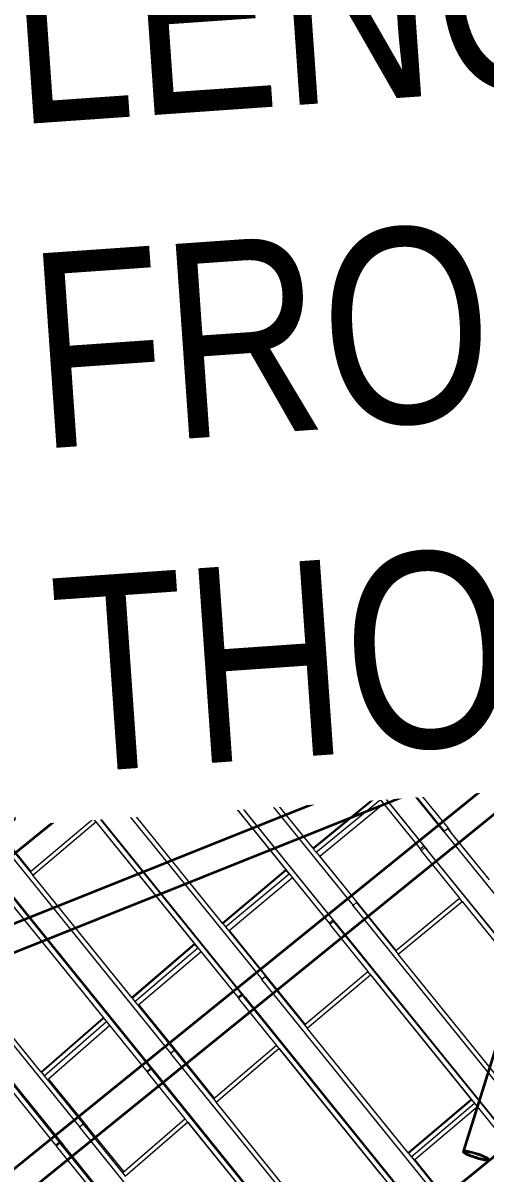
# Model space of a CAD drawing. Header units: millimetres. Extents: x 834681283 to 835686922, y 817551134 to 819407044.
# Drawn here: x 835560390 to 835565128, y 818168017 to 818179809 of the extents above; entities that cross this region are included whole.
import ezdxf

# ---------------------------------------------------------------- set-up
doc = ezdxf.new("R2010")
doc.units = ezdxf.units.MM
doc.header["$LTSCALE"] = 1200
doc.header["$MEASUREMENT"] = 0
for name, pattern in [('P01-MAGP-P-RF$0$P01_MS_01_N1-FloorPlan-PART2OFUPPERROOFSETTINGOUT$0$BH DASHED2', [3, 2, -1]), ('P01-MAGP-P-RF$0$P01_MS_01_N1-FloorPlan-PART2OFUPPERROOFSETTINGOUT$0$BH DASHED3', [2, 1, -1]), ('P01-MAGP-P-RF$0$PHANTOM', [2.5, 1.25, -0.25, 0.25, -0.25, 0.25, -0.25])]:
    doc.linetypes.add(name, pattern=pattern)
for name, color, linetype, lineweight in [('P01-MAAN-P-EVA$0$DW-TXT', 7, 'Continuous', 13), ('P01-MAGP-P-RF$0$MMH053__', 253, 'P01-MAGP-P-RF$0$PHANTOM', 40), ('P01-MAGP-P-RF$0$P01_MS_01_N1-FloorPlan-PART2OFUPPERROOFSETTINGOUT$0$S-BEAM', 253, 'Continuous', 35), ('P01-MAGP-P-RF$0$P01_MS_01_N1-FloorPlan-PART2OFUPPERROOFSETTINGOUT$0$S-BEAM-HIDN', 253, 'P01-MAGP-P-RF$0$P01_MS_01_N1-FloorPlan-PART2OFUPPERROOFSETTINGOUT$0$BH DASHED2', 18), ('P01-MAGP-P-RF$0$P01_MS_01_N1-FloorPlan-PART2OFUPPERROOFSETTINGOUT$0$S-COLS-HIDN', 253, 'P01-MAGP-P-RF$0$P01_MS_01_N1-FloorPlan-PART2OFUPPERROOFSETTINGOUT$0$BH DASHED3', 18), ('P01-MAGP-P-RF$0$ROOF MESH HALF TONE$0$A-GLAZ', 253, 'Continuous', 9), ('P01-MAGP-P-RF$0$ROOF MESH HALF TONE$0$A-MASS', 253, 'Continuous', 9)]:
    doc.layers.add(name, color=color, linetype=linetype, lineweight=lineweight)
doc.styles.add('P01-MAAN-P-EVA$0$ARIAL', font='arial.ttf', dxfattribs={"width": 0.8})

# ---------------------------------------------------------------- blocks, each defined once
blk = doc.blocks.new('P01-MAAN-P-EVA')
at = {"layer": 'P01-MAAN-P-EVA$0$DW-TXT', "insert": (835559946.3, 818184087.5), "char_height": 2000, "attachment_point": 1, "rotation": 3.99859, "style": 'P01-MAAN-P-EVA$0$ARIAL', "bg_fill": 3, "box_fill_scale": 1.25, "bg_fill_color": 256, "bg_fill_transparency": 0}
blk.add_mtext_dynamic_manual_height_columns('PROVIDED AGGREGATE LENGTH OF BUILDING FRONTAGES UPON THOROUGHFARES = 167.0m ', width=35991.508, gutter_width=10, heights=[0], dxfattribs=at)
blk = doc.blocks.new('P01-MAGP-P-RF$0$P01_MS_01_N1-FloorPlan-PART2OFUPPERROOFSETTINGOUT$0$Circular Hollow Sections - CHS273x16_PSB98-8467457-PART 2 OF  UPPER ROOF SETTING OUT')
at = {"layer": 'P01-MAGP-P-RF$0$P01_MS_01_N1-FloorPlan-PART2OFUPPERROOFSETTINGOUT$0$S-BEAM'}
for p, q in [((40863, 53856), (33786, 48900)), ((33942, 48676), (41020, 53632))]:
    blk.add_line(p, q, dxfattribs=at)
for centre, major_axis, start_param, end_param in [((40942, 53744), (-78, 112), 0, 3.141593), ((40942, 53744), (-78, 112), 3.141593, 6.283185), ((40942, 53744), (-73, 104), 0, 3.141593), ((40942, 53744), (-73, 104), 3.141593, 6.283185), ((33864, 48788), (-78, 112), 0, 3.141593)]:
    blk.add_ellipse(centre, major_axis=major_axis, ratio=0.087991, start_param=start_param, end_param=end_param, dxfattribs=at)
blk = doc.blocks.new('P01-MAGP-P-RF$0$ROOF MESH HALF TONE')
at = {"layer": 'P01-MAGP-P-RF$0$ROOF MESH HALF TONE$0$A-GLAZ', "lineweight": 5}
for p, q in [((36268, 65206), (34536, 67686)), ((34558, 67608), (36291, 65127)), ((36043, 65065), (34334, 67502)), ((35283, 64515), (33551, 66993)), ((34857, 65210), (33606, 67000)), ((33575, 66917), (35307, 64439)), ((35060, 64375), (33350, 66813)), ((34749, 66828), (35585, 65637)), ((31947, 66600), (32340, 66040)), ((34854, 65218), (34015, 66418)), ((34298, 63823), (32566, 66300)), ((33031, 65722), (32620, 66309)), ((32591, 66227), (34311, 63766)), ((33008, 65757), (33738, 66176)), ((32340, 66040), (32317, 66117)), ((32325, 66099), (32750, 65492)), ((32325, 66099), (32350, 66026)), ((32344, 66042), (32340, 66040)), ((32368, 66124), (34078, 63685)), ((33029, 65728), (33759, 66147)), ((33759, 66147), (34602, 64945)), ((32350, 66026), (32732, 65481)), ((36312, 65229), (35858, 65879)), ((33010, 65753), (33008, 65757)), ((33008, 65757), (33030, 65726)), ((33875, 64517), (33029, 65728)), ((33029, 65728), (33031, 65722)), ((33031, 65722), (33877, 64511)), ((31584, 65610), (33315, 63133)), ((31634, 65625), (32046, 65036)), ((35585, 65637), (34854, 65218)), ((34855, 65211), (35585, 65630)), ((34879, 65177), (35609, 65596)), ((35585, 65637), (35587, 65630)), ((35609, 65596), (35585, 65630)), ((35586, 65630), (35587, 65630)), ((36000, 65041), (35587, 65630)), ((35634, 65522), (35609, 65596)), ((33339, 63062), (31618, 65525)), ((32023, 65071), (32751, 65493)), ((32044, 65042), (32772, 65464)), ((32772, 65463), (32751, 65493)), ((32772, 65464), (33623, 64251)), ((35634, 65520), (34925, 65113)), ((36024, 64964), (35634, 65520)), ((31384, 65432), (33093, 62996)), ((34854, 65218), (34856, 65212)), ((36259, 65219), (36255, 65217)), ((37985, 62741), (36255, 65217)), ((36255, 65217), (36277, 65150)), ((36268, 65206), (36312, 65229)), ((36297, 65242), (36290, 65237)), ((36301, 65237), (36297, 65242)), ((36715, 64644), (36308, 65227)), ((36312, 65229), (36316, 65216)), ((34855, 65211), (34879, 65177)), ((35326, 64539), (34880, 65177)), ((36291, 65127), (36289, 65134)), ((36291, 65128), (38009, 62669)), ((32024, 65067), (32023, 65071)), ((32023, 65071), (32044, 65040)), ((32897, 63821), (32044, 65042)), ((32044, 65042), (32046, 65036)), ((32046, 65036), (32899, 63815)), ((36000, 65041), (36043, 65065)), ((36024, 64964), (36000, 65041)), ((36054, 65042), (36011, 65016)), ((36430, 64419), (36011, 65016)), ((36011, 65016), (36037, 64946)), ((36043, 65065), (36051, 65040)), ((37765, 62602), (36054, 65042)), ((30597, 64917), (32330, 62438)), ((34602, 64945), (33875, 64517)), ((33876, 64510), (34603, 64938)), ((33900, 64476), (34627, 64903)), ((34602, 64945), (34604, 64939)), ((34603, 64938), (34604, 64939)), ((34627, 64903), (34603, 64938)), ((35017, 64350), (34605, 64938)), ((34654, 64831), (34627, 64903)), ((36029, 64967), (36024, 64964)), ((36413, 64409), (36037, 64946)), ((30399, 64741), (32107, 62306)), ((32356, 62370), (30623, 64849)), ((31780, 64784), (32638, 63560)), ((34654, 64831), (33945, 64414)), ((35043, 64276), (34654, 64831)), ((33875, 64517), (33877, 64511)), ((33876, 64510), (33900, 64476)), ((35274, 64527), (35270, 64525)), ((37001, 62049), (35270, 64525)), ((35270, 64525), (35294, 64459)), ((35283, 64515), (35326, 64539)), ((35313, 64550), (35305, 64546)), ((35316, 64545), (35313, 64550)), ((35729, 63955), (35322, 64537)), ((35326, 64539), (35331, 64524)), ((34341, 63848), (33902, 64476)), ((35307, 64439), (35305, 64444)), ((35307, 64439), (37025, 61980)), ((35706, 63990), (36431, 64420)), ((35727, 63960), (36452, 64390)), ((36452, 64390), (36431, 64420)), ((36452, 64390), (37312, 63165)), ((31918, 63116), (31057, 64349)), ((31059, 64343), (31921, 63110)), ((35017, 64350), (35060, 64375)), ((35043, 64276), (35017, 64350)), ((35070, 64352), (35028, 64326)), ((35440, 63738), (35028, 64326)), ((35028, 64326), (35055, 64259)), ((35047, 64279), (35043, 64276)), ((35060, 64375), (35068, 64351)), ((36781, 61912), (35070, 64352)), ((33623, 64251), (32897, 63821)), ((32898, 63814), (33624, 64244)), ((32923, 63779), (33648, 64209)), ((33625, 64245), (33623, 64251)), ((33624, 64244), (33625, 64245)), ((33648, 64209), (33624, 64244)), ((33625, 64245), (34035, 63660)), ((33674, 64138), (33648, 64209)), ((35426, 63729), (35055, 64259)), ((33674, 64138), (32967, 63719)), ((33674, 64138), (34060, 63588)), ((35707, 63986), (35706, 63990)), ((35706, 63990), (35727, 63959)), ((36589, 62727), (35727, 63960)), ((35727, 63960), (35729, 63954)), ((35729, 63954), (36591, 62721)), ((32899, 63815), (32897, 63821)), ((32898, 63814), (32923, 63779)), ((34289, 63835), (34285, 63833)), ((36016, 61357), (34285, 63833)), ((34285, 63833), (34311, 63766)), ((34298, 63823), (34341, 63848)), ((34327, 63859), (34321, 63854)), ((34331, 63854), (34327, 63859)), ((34743, 63264), (34337, 63845)), ((34341, 63848), (34346, 63832)), ((32924, 63780), (33358, 63158)), ((34035, 63660), (34078, 63685)), ((34078, 63685), (34087, 63659)), ((34311, 63766), (36032, 61305)), ((34323, 63750), (34321, 63753)), ((34719, 63300), (35441, 63739)), ((34741, 63270), (35463, 63708)), ((35463, 63708), (35441, 63739)), ((35463, 63708), (36329, 62473)), ((34060, 63588), (34035, 63660)), ((34089, 63660), (34046, 63634)), ((34046, 63634), (34453, 63055)), ((34046, 63634), (34073, 63569)), ((34064, 63590), (34060, 63588)), ((34073, 63569), (34439, 63047)), ((34089, 63660), (35797, 61224)), ((32638, 63560), (31918, 63116)), ((31919, 63109), (32639, 63554)), ((31944, 63074), (32664, 63519)), ((32692, 63451), (31987, 63015)), ((32641, 63554), (32638, 63560)), ((32664, 63519), (32639, 63554)), ((32639, 63554), (32641, 63554)), ((32641, 63554), (33050, 62971)), ((32691, 63453), (32664, 63519)), ((32692, 63451), (33078, 62901)), ((34721, 63295), (34719, 63300)), ((34719, 63300), (34741, 63269)), ((35610, 62026), (34741, 63270)), ((34741, 63270), (34743, 63264)), ((34743, 63264), (35613, 62021)), ((31921, 63110), (31918, 63116)), ((31919, 63109), (31944, 63074)), ((33306, 63147), (33301, 63144)), ((33301, 63144), (35034, 60665)), ((33301, 63144), (33327, 63080)), ((33315, 63133), (33358, 63158)), ((33343, 63170), (33335, 63165)), ((33343, 63170), (33348, 63164)), ((33353, 63156), (33757, 62578)), ((33358, 63158), (33364, 63140)), ((31945, 63075), (32372, 62464)), ((33050, 62971), (33093, 62996)), ((33093, 62996), (33103, 62970)), ((35060, 60600), (33327, 63080)), ((33339, 63062), (33338, 63065)), ((33734, 62614), (34454, 63056)), ((33755, 62583), (34475, 63025)), ((34479, 63020), (34454, 63056)), ((34475, 63025), (35349, 61779)), ((31656, 62862), (32065, 62279)), ((33078, 62901), (33050, 62971)), ((33104, 62970), (33062, 62943)), ((33062, 62943), (33459, 62376)), ((33062, 62943), (33091, 62882)), ((33081, 62903), (33078, 62901)), ((33091, 62882), (33450, 62370)), ((33104, 62970), (34812, 60533)), ((31710, 62764), (32095, 62214)), ((33736, 62608), (33734, 62614)), ((33734, 62614), (33755, 62583)), ((34633, 61328), (33755, 62583)), ((33755, 62583), (33757, 62578)), ((33757, 62578), (34635, 61323)), ((32320, 62452), (32314, 62449)), ((32314, 62449), (34048, 59971)), ((32314, 62449), (32343, 62389)), ((32330, 62438), (32372, 62464)), ((34064, 59929), (32343, 62389)), ((32356, 62476), (32350, 62472)), ((32356, 62476), (32360, 62471)), ((32367, 62461), (32770, 61884)), ((32372, 62464), (32382, 62440)), ((36329, 62473), (35610, 62026)), ((35611, 62020), (36330, 62466)), ((35636, 61985), (36355, 62431)), ((36329, 62473), (36331, 62467)), ((36330, 62466), (36331, 62467)), ((36355, 62431), (36330, 62466)), ((36739, 61886), (36332, 62466)), ((36383, 62365), (36355, 62431)), ((32065, 62279), (32107, 62306)), ((32077, 62252), (32065, 62279)), ((32118, 62279), (32076, 62251)), ((32107, 62306), (32123, 62272)), ((32118, 62279), (33827, 59840)), ((32747, 61921), (33461, 62377)), ((32769, 61889), (33482, 62345)), ((33486, 62341), (33461, 62377)), ((33482, 62345), (34364, 61087)), ((36383, 62365), (35678, 61927)), ((36765, 61819), (36383, 62365)), ((32076, 62251), (32466, 61696)), ((32077, 62251), (32109, 62195)), ((32095, 62214), (32085, 62237)), ((32109, 62195), (32461, 61693)), ((32750, 61913), (32747, 61921)), ((32747, 61921), (32769, 61889)), ((35610, 62026), (35613, 62021)), ((35611, 62020), (35636, 61985)), ((36058, 61383), (35637, 61985)), ((33654, 60622), (32768, 61889)), ((32768, 61889), (32770, 61884)), ((32770, 61884), (33656, 60617)), ((31328, 61754), (33061, 59278)), ((33050, 59284), (31360, 61698)), ((31380, 61767), (31784, 61190)), ((31760, 61227), (32467, 61697)), ((32492, 61660), (32467, 61697)), ((35349, 61779), (34633, 61328)), ((34633, 61322), (35350, 61773)), ((34658, 61286), (35375, 61737)), ((35351, 61774), (35349, 61779)), ((35350, 61773), (35351, 61774)), ((35375, 61737), (35350, 61773)), ((35352, 61773), (35755, 61198)), ((35403, 61673), (35375, 61737)), ((31131, 61589), (32841, 59147)), ((31782, 61195), (32488, 61664)), ((32488, 61664), (33378, 60395)), ((35403, 61673), (34699, 61230)), ((35402, 61673), (35782, 61133)), ((34635, 61323), (34633, 61328)), ((34633, 61322), (34658, 61286)), ((36010, 61366), (36006, 61363)), ((37735, 58892), (36006, 61363)), ((36006, 61363), (36032, 61305)), ((36016, 61357), (36058, 61383)), ((36048, 61390), (36043, 61387)), ((36050, 61387), (36048, 61390)), ((36454, 60810), (36054, 61381)), ((36058, 61383), (36065, 61365)), ((31766, 61215), (31760, 61227)), ((31760, 61227), (31782, 61195)), ((34660, 61287), (35076, 60691)), ((35755, 61198), (35797, 61224)), ((35797, 61224), (35808, 61197)), ((36032, 61305), (37753, 58844)), ((36042, 61291), (36041, 61294)), ((32675, 59917), (31781, 61194)), ((31781, 61194), (31784, 61190)), ((31784, 61190), (32678, 59912)), ((34364, 61087), (33654, 60622)), ((34366, 61082), (34364, 61087)), ((35782, 61133), (35755, 61198)), ((35809, 61197), (35767, 61170)), ((35767, 61170), (36153, 60619)), ((35767, 61170), (35795, 61114)), ((35784, 61134), (35782, 61133)), ((35795, 61114), (36145, 60614)), ((35809, 61197), (37518, 58758)), ((30343, 61058), (32074, 58586)), ((32069, 58592), (30378, 61008)), ((31494, 60983), (32391, 59702)), ((33655, 60616), (34365, 61081)), ((33680, 60580), (34390, 61045)), ((34421, 60985), (33720, 60526)), ((34365, 61081), (34366, 61082)), ((34390, 61045), (34365, 61081)), ((34367, 61081), (34770, 60506)), ((34421, 60985), (34390, 61045)), ((34420, 60986), (34800, 60445)), ((30143, 60898), (31855, 58453)), ((31894, 58405), (30182, 60851)), ((33656, 60617), (33654, 60622)), ((33655, 60616), (33680, 60580)), ((35025, 60677), (35020, 60673)), ((35020, 60673), (36752, 58197)), ((35020, 60673), (35047, 60619)), ((35034, 60665), (35076, 60691)), ((36768, 58158), (35047, 60619)), ((35062, 60701), (35056, 60697)), ((35062, 60701), (35065, 60697)), ((35071, 60688), (35468, 60120)), ((35076, 60691), (35087, 60665)), ((35444, 60158), (36155, 60620)), ((36180, 60583), (36155, 60620)), ((31696, 59212), (30795, 60499)), ((33682, 60581), (34089, 59998)), ((34770, 60506), (34812, 60533)), ((34783, 60480), (34770, 60506)), ((34823, 60507), (34781, 60479)), ((34812, 60533), (34829, 60498)), ((34823, 60507), (36533, 58065)), ((35466, 60125), (36176, 60587)), ((36176, 60587), (37077, 59302)), ((33378, 60395), (32675, 59917)), ((32677, 59911), (33379, 60389)), ((33380, 60390), (33378, 60395)), ((33379, 60389), (33380, 60390)), ((33405, 60353), (33379, 60389)), ((33381, 60389), (33785, 59812)), ((34781, 60479), (35160, 59938)), ((34782, 60478), (34812, 60427)), ((34800, 60445), (34791, 60462)), ((34812, 60427), (35157, 59935)), ((30504, 60296), (31814, 58423)), ((32702, 59875), (33405, 60353)), ((33438, 60298), (32740, 59823)), ((33438, 60298), (33405, 60353)), ((33438, 60298), (33795, 59788)), ((35448, 60149), (35444, 60158)), ((35444, 60158), (35466, 60125)), ((36370, 58831), (35466, 60125)), ((35466, 60125), (35468, 60120)), ((35468, 60120), (36373, 58826)), ((32678, 59912), (32675, 59917)), ((32677, 59911), (32702, 59875)), ((34040, 59982), (34035, 59978)), ((34035, 59978), (35766, 57505)), ((34035, 59978), (34064, 59928)), ((34048, 59971), (34089, 59998)), ((35758, 57507), (34064, 59928)), ((34076, 59911), (34071, 59919)), ((34076, 60006), (34072, 60003)), ((34076, 60006), (34078, 60003)), ((34084, 59995), (34482, 59427)), ((34089, 59998), (34106, 59964)), ((34457, 59465), (35162, 59939)), ((35188, 59901), (35162, 59939)), ((32704, 59876), (33102, 59306)), ((33785, 59812), (33827, 59840)), ((33798, 59790), (33785, 59812)), ((33836, 59816), (33795, 59788)), ((33795, 59788), (34168, 59255)), ((33827, 59840), (33859, 59784)), ((33836, 59816), (35548, 57372)), ((33869, 59769), (33855, 59789)), ((34479, 59431), (35184, 59905)), ((35184, 59905), (36092, 58609)), ((32391, 59702), (31696, 59212)), ((31698, 59207), (32393, 59697)), ((31699, 59208), (32394, 59698)), ((32394, 59698), (32391, 59702)), ((32393, 59698), (32427, 59650)), ((32418, 59660), (32393, 59697)), ((32394, 59697), (32800, 59118)), ((32394, 59695), (32429, 59647)), ((35572, 57337), (33869, 59769)), ((31724, 59170), (32418, 59660)), ((32455, 59610), (31761, 59120)), ((32455, 59610), (32418, 59660)), ((32428, 59648), (32429, 59647)), ((32455, 59610), (32812, 59099)), ((34464, 59452), (34457, 59465)), ((34457, 59465), (34480, 59432)), ((35391, 58128), (34479, 59431)), ((34479, 59430), (34481, 59427)), ((34482, 59427), (35394, 58123)), ((31699, 59208), (31696, 59212)), ((31698, 59207), (31724, 59170)), ((33054, 59287), (33050, 59284)), ((33050, 59284), (34780, 56813)), ((33061, 59278), (33102, 59306)), ((33091, 59312), (33088, 59310)), ((33098, 59302), (33493, 58737)), ((33102, 59306), (33134, 59250)), ((33134, 59250), (33493, 58737)), ((33471, 58771), (34169, 59256)), ((33493, 58737), (34191, 59222)), ((34195, 59219), (34169, 59256)), ((34191, 59222), (35106, 57916)), ((31725, 59171), (32115, 58614)), ((32800, 59118), (32841, 59147)), ((32813, 59100), (32800, 59118)), ((32849, 59126), (32809, 59097)), ((32809, 59097), (33176, 58572)), ((32841, 59147), (32877, 59095)), ((32885, 59083), (32849, 59126)), ((32849, 59126), (34562, 56678)), ((34598, 56635), (32885, 59083)), ((33471, 58771), (33495, 58738)), ((33494, 58737), (33472, 58770)), ((34412, 57426), (33493, 58737)), ((32074, 58586), (32115, 58614)), ((32111, 58611), (32509, 58044)), ((32115, 58614), (32150, 58563)), ((36092, 58609), (35391, 58128)), ((36094, 58604), (36092, 58609)), ((32069, 58592), (32065, 58589)), ((32065, 58589), (33793, 56122)), ((32150, 58563), (32489, 58080)), ((32486, 58078), (33177, 58572)), ((32508, 58043), (33199, 58538)), ((33203, 58535), (33177, 58572)), ((33202, 58534), (33199, 58538)), ((33199, 58538), (34119, 57224)), ((33202, 58534), (34522, 56649)), ((35393, 58122), (36093, 58604)), ((35394, 58123), (36094, 58604)), ((35419, 58085), (36119, 58566)), ((36150, 58516), (35454, 58038)), ((36119, 58566), (36093, 58604)), ((36095, 58603), (36492, 58037)), ((36150, 58516), (36119, 58566)), ((36150, 58516), (36502, 58014)), ((31814, 58423), (31855, 58453)), ((31826, 58409), (31814, 58423)), ((31862, 58436), (31821, 58406)), ((31821, 58406), (32185, 57887)), ((31855, 58453), (31894, 58405)), ((31900, 58396), (31862, 58436)), ((31862, 58436), (33577, 55985)), ((33615, 55945), (31900, 58396)), ((32486, 58078), (32509, 58044)), ((33431, 56725), (32508, 58043)), ((35394, 58123), (35391, 58128)), ((35393, 58122), (35419, 58085)), ((35420, 58086), (35807, 57533)), ((31125, 57921), (31525, 57350)), ((35106, 57916), (34412, 57426)), ((34413, 57421), (35107, 57911)), ((34415, 57422), (35109, 57912)), ((35109, 57912), (35106, 57916)), ((35134, 57874), (35107, 57911)), ((35108, 57910), (35138, 57870)), ((35109, 57911), (35507, 57343)), ((31081, 57896), (32808, 55432)), ((31160, 57887), (31508, 57390)), ((31501, 57385), (32186, 57887)), ((31524, 57350), (32208, 57852)), ((32212, 57849), (32186, 57887)), ((32211, 57849), (32208, 57852)), ((32208, 57852), (33132, 56532)), ((32211, 57849), (33537, 55955)), ((34440, 57383), (35134, 57874)), ((35168, 57828), (34474, 57337)), ((35164, 57833), (35134, 57874)), ((30875, 57745), (32591, 55292)), ((32632, 55256), (30915, 57709)), ((35762, 57510), (35758, 57507)), ((35758, 57507), (37486, 55039)), ((35766, 57505), (35807, 57533)), ((35803, 57530), (36191, 56975)), ((35807, 57533), (35837, 57482)), ((35837, 57482), (36192, 56975)), ((31501, 57385), (31525, 57351)), ((32450, 56027), (31524, 57350)), ((34415, 57422), (34412, 57426)), ((34413, 57421), (34440, 57383)), ((34441, 57384), (34821, 56842)), ((34474, 57337), (34845, 56807)), ((35507, 57343), (35548, 57372)), ((35519, 57326), (35507, 57343)), ((35556, 57352), (35515, 57323)), ((35515, 57323), (35874, 56811)), ((35548, 57372), (35581, 57325)), ((35588, 57315), (35556, 57352)), ((35556, 57352), (37271, 54902)), ((37303, 54865), (35588, 57315)), ((30098, 57204), (31823, 54742)), ((34119, 57224), (33431, 56725)), ((33434, 56721), (34121, 57220)), ((33434, 56722), (34122, 57220)), ((34122, 57221), (34119, 57224)), ((34121, 57220), (34128, 57212)), ((34148, 57182), (34121, 57220)), ((31218, 57166), (32145, 55842)), ((31221, 57163), (32551, 55262)), ((33460, 56683), (34148, 57182)), ((34180, 57137), (33496, 56641)), ((34154, 57174), (34148, 57182)), ((29888, 57054), (31605, 54601)), ((31648, 54567), (29931, 57020)), ((34780, 56813), (34821, 56842)), ((34817, 56839), (35207, 56283)), ((34821, 56842), (34846, 56806)), ((33434, 56722), (33431, 56725)), ((33434, 56721), (33460, 56683)), ((34777, 56816), (34774, 56814)), ((34774, 56814), (36500, 54348)), ((34846, 56806), (35186, 56320)), ((35183, 56318), (35874, 56812)), ((35206, 56282), (35898, 56776)), ((35901, 56773), (35874, 56812)), ((35900, 56773), (35898, 56776)), ((35898, 56776), (36837, 55434)), ((35900, 56773), (37230, 54873)), ((31469, 55331), (30540, 56657)), ((33461, 56684), (33834, 56151)), ((33497, 56641), (33864, 56117)), ((34522, 56649), (34562, 56678)), ((34533, 56636), (34522, 56649)), ((34569, 56662), (34529, 56633)), ((34529, 56633), (34884, 56125)), ((34562, 56678), (34598, 56635)), ((34604, 56628), (34569, 56662)), ((34569, 56662), (36286, 54210)), ((36320, 54175), (34604, 56628)), ((33132, 56532), (32450, 56027)), ((32453, 56023), (33135, 56528)), ((32454, 56024), (33135, 56529)), ((32480, 55986), (33161, 56491)), ((33135, 56529), (33132, 56532)), ((33135, 56528), (33138, 56525)), ((33161, 56491), (33135, 56528)), ((33164, 56488), (33161, 56491)), ((30232, 56476), (31566, 54571)), ((33193, 56447), (32519, 55947)), ((35183, 56318), (35207, 56283)), ((36148, 54937), (35206, 56282)), ((33793, 56122), (33834, 56151)), ((33831, 56149), (34223, 55590)), ((33834, 56151), (33869, 56109)), ((32454, 56024), (32450, 56027)), ((32453, 56023), (32480, 55986)), ((33790, 56122), (33790, 56121)), ((33790, 56121), (35515, 53658)), ((33864, 56117), (34205, 55630)), ((34198, 55626), (34885, 56126)), ((34222, 55590), (34908, 56090)), ((34912, 56087), (34885, 56126)), ((34911, 56087), (34908, 56090)), ((34908, 56090), (35851, 54743)), ((34911, 56087), (36245, 54180)), ((32480, 55986), (32848, 55461)), ((32519, 55947), (32882, 55428)), ((33537, 55955), (33577, 55985)), ((33547, 55945), (33537, 55955)), ((33583, 55972), (33543, 55942)), ((33543, 55942), (33895, 55438)), ((33577, 55985), (33615, 55945)), ((33619, 55940), (33583, 55972)), ((33583, 55972), (35301, 53518)), ((35337, 53486), (33619, 55940)), ((32145, 55842), (31469, 55331)), ((31473, 55328), (32148, 55838)), ((31499, 55290), (32174, 55800)), ((32148, 55838), (32145, 55842)), ((32174, 55800), (32148, 55838)), ((32206, 55757), (31540, 55254)), ((34198, 55626), (34223, 55591)), ((35167, 54241), (34222, 55590)), ((32846, 55459), (32806, 55429)), ((32806, 55429), (34530, 52969)), ((32808, 55432), (32848, 55461)), ((32850, 55456), (32846, 55459)), ((32846, 55459), (33239, 54899)), ((32848, 55461), (32886, 55422)), ((32882, 55428), (33223, 54941)), ((33215, 54934), (33896, 55438)), ((33923, 55400), (33896, 55438)), ((31473, 55328), (31469, 55331)), ((31472, 55328), (31473, 55328)), ((31472, 55328), (31499, 55290)), ((31473, 55328), (31483, 55313)), ((33238, 54898), (33919, 55402)), ((33922, 55400), (33919, 55402)), ((33919, 55402), (34864, 54052)), ((33922, 55400), (35261, 53488)), ((31499, 55290), (31862, 54772)), ((31540, 55254), (31900, 54740)), ((32551, 55262), (32591, 55292)), ((32560, 55255), (32551, 55262)), ((32596, 55282), (32556, 55252)), ((32556, 55252), (32907, 54751)), ((32591, 55292), (32632, 55256)), ((32635, 55252), (32596, 55282)), ((32596, 55282), (34315, 52826)), ((34353, 52797), (32635, 55252)), ((33215, 54934), (33239, 54899)), ((34185, 53546), (33238, 54898)), ((31862, 54769), (31822, 54739)), ((31822, 54739), (33545, 52279)), ((31823, 54742), (31862, 54772)), ((31862, 54772), (31903, 54736)), ((31875, 54759), (31862, 54769)), ((31862, 54769), (32256, 54207)), ((31900, 54739), (32243, 54251)), ((32231, 54242), (32907, 54751)), ((32935, 54712), (32907, 54751)), ((35851, 54743), (35167, 54241)), ((35169, 54238), (35853, 54739)), ((35170, 54238), (35854, 54740)), ((35854, 54740), (35851, 54743)), ((35853, 54739), (35856, 54737)), ((35880, 54701), (35853, 54739)), ((31566, 54571), (31605, 54601)), ((31605, 54601), (31648, 54567)), ((32255, 54206), (32931, 54715)), ((32934, 54712), (32931, 54715)), ((32931, 54715), (33878, 53362)), ((32934, 54712), (34275, 52796)), ((32934, 54712), (32934, 54712)), ((35196, 54199), (35880, 54701)), ((35908, 54662), (35231, 54165)), ((35883, 54698), (35880, 54701)), ((31574, 54564), (31566, 54571)), ((31610, 54591), (31570, 54561)), ((31570, 54561), (31919, 54063)), ((31650, 54564), (31610, 54591)), ((31610, 54591), (33329, 52135)), ((33369, 52108), (31650, 54564)), ((32231, 54242), (32256, 54207)), ((35170, 54238), (35167, 54241)), ((35169, 54238), (35196, 54199)), ((35197, 54199), (35555, 53688)), ((35231, 54165), (35586, 53658))]:
    blk.add_line(p, q, dxfattribs=at)
at = {"layer": 'P01-MAGP-P-RF$0$ROOF MESH HALF TONE$0$A-MASS', "lineweight": 5}
for points, knots in [([(26562, 74607), (26762, 74322), (27147, 73772), (27692, 72993), (28213, 72250), (28632, 71651), (28962, 71180), (29208, 70828), (29453, 70478), (29658, 70186), (29822, 69952), (29985, 69718), (30190, 69426), (30436, 69074), (30683, 68722), (30929, 68370), (31135, 68076), (31300, 67841), (31424, 67664), (31548, 67487), (31672, 67310), (31796, 67133), (31961, 66896), (32251, 66482), (32584, 66007), (32917, 65531), (33168, 65173), (33419, 64814), (33671, 64454), (33924, 64094), (34261, 63612), (34685, 63007), (35196, 62277), (35710, 61543), (36227, 60804), (36922, 59812), (37624, 58809), (38334, 57795), (39051, 56772), (39957, 55478), (40880, 54160), (41629, 53090), (42196, 52280), (42769, 51461), (43347, 50637), (43928, 49806), (44512, 48972), (45098, 48136), (45684, 47298), (46271, 46460), (46857, 45623), (47441, 44789), (48219, 43678), (49188, 42294), (50152, 40918), (50919, 39822), (51684, 38730), (52635, 37372), (53769, 35752), (54708, 34411), (55455, 33344), (56014, 32546), (56571, 31750), (57127, 30957), (57680, 30166), (58140, 29509), (58508, 28984), (58737, 28657), (58920, 28396), (59057, 28200), (59194, 28004), (59331, 27808), (59468, 27613), (59650, 27352), (59878, 27027), (60151, 26637), (60514, 26118), (60968, 25471), (61510, 24697), (62050, 23925), (62589, 23155), (63127, 22388), (63663, 21622), (64197, 20859), (64730, 20098), (65261, 19339), (65703, 18709), (66055, 18205), (66319, 17828), (66583, 17452), (66846, 17076), (67109, 16700), (67460, 16199), (67899, 15572), (68428, 14817), (68960, 14057), (69498, 13289), (70224, 12252), (71152, 10927), (71924, 9824), (72319, 9260)], [0, 0, 0, 0, 0.011905, 0.02381, 0.035714, 0.047619, 0.053571, 0.059524, 0.065476, 0.071429, 0.074405, 0.077381, 0.083333, 0.089286, 0.095238, 0.10119, 0.107143, 0.110119, 0.113095, 0.116071, 0.119048, 0.122024, 0.125, 0.130952, 0.142857, 0.14881, 0.154762, 0.160714, 0.166667, 0.172619, 0.178571, 0.190476, 0.202381, 0.214286, 0.22619, 0.238095, 0.261905, 0.27381, 0.285714, 0.309524, 0.333333, 0.345238, 0.357143, 0.369048, 0.380952, 0.392857, 0.404762, 0.416667, 0.428571, 0.440476, 0.452381, 0.464286, 0.47619, 0.5, 0.52381, 0.535714, 0.547619, 0.571429, 0.595238, 0.619048, 0.630952, 0.642857, 0.654762, 0.666667, 0.678571, 0.690476, 0.696429, 0.702381, 0.705357, 0.708333, 0.71131, 0.714286, 0.717262, 0.720238, 0.72619, 0.732143, 0.738095, 0.75, 0.761905, 0.77381, 0.785714, 0.797619, 0.809524, 0.821429, 0.833333, 0.845238, 0.857143, 0.863095, 0.869048, 0.875, 0.880952, 0.886905, 0.892857, 0.904762, 0.916667, 0.928571, 0.940476, 0.952381, 0.97619, 1, 1, 1, 1]), ([(72319, 9260), (72270, 9330), (72171, 9471), (71975, 9751), (71635, 10236), (71157, 10919), (70595, 11722), (70042, 12511), (69498, 13289), (68960, 14057), (68428, 14817), (67899, 15572), (67460, 16199), (67109, 16700), (66846, 17076), (66583, 17452), (66319, 17828), (66055, 18205), (65791, 18583), (65526, 18961), (65173, 19466), (64818, 19972), (64463, 20479), (64197, 20860), (63930, 21241), (63662, 21623), (63395, 22005), (63171, 22324), (62992, 22580), (62858, 22772), (62724, 22963), (62589, 23156), (62454, 23348), (62275, 23604), (61960, 24054), (61330, 24954), (60425, 26247), (59332, 27807), (58416, 29115), (57772, 30034), (57403, 30561), (57126, 30957), (56849, 31353), (56571, 31750), (56293, 32148), (55921, 32679), (55269, 33610), (54333, 34947), (53391, 36292), (52634, 37373), (52064, 38187), (51492, 39003), (50919, 39822), (50344, 40644), (49766, 41468), (49188, 42295), (48607, 43124), (48025, 43955), (47441, 44789), (46857, 45623), (46271, 46460), (45684, 47298), (45098, 48136), (44512, 48972), (43928, 49806), (43347, 50637), (42769, 51461), (42196, 52280), (41629, 53090), (41067, 53892), (40511, 54687), (39959, 55474), (39231, 56514), (38332, 57798), (37448, 59061), (36748, 60060), (36227, 60804), (35710, 61543), (35003, 62553), (34292, 63568), (33576, 64590), (33042, 65353), (32511, 66111), (31982, 66867), (31455, 67620), (31017, 68245), (30667, 68745), (30406, 69118), (30144, 69492), (29883, 69865), (29665, 70175), (29492, 70423), (29361, 70610), (29231, 70796), (29057, 71044), (28839, 71356), (28574, 71734), (28217, 72244), (27759, 72898), (27182, 73721), (26774, 74305), (26562, 74607)], [0, 0, 0, 0, 0.002976, 0.005952, 0.011905, 0.02381, 0.035714, 0.047619, 0.059524, 0.071429, 0.083333, 0.095238, 0.107143, 0.113095, 0.119048, 0.125, 0.130952, 0.136905, 0.142857, 0.14881, 0.154762, 0.166667, 0.172619, 0.178571, 0.184524, 0.190476, 0.196429, 0.202381, 0.205357, 0.208333, 0.21131, 0.214286, 0.217262, 0.220238, 0.22619, 0.238095, 0.261905, 0.285714, 0.309524, 0.321429, 0.327381, 0.333333, 0.339286, 0.345238, 0.35119, 0.357143, 0.369048, 0.392857, 0.416667, 0.428571, 0.440476, 0.452381, 0.464286, 0.47619, 0.488095, 0.5, 0.511905, 0.52381, 0.535714, 0.547619, 0.559524, 0.571429, 0.583333, 0.595238, 0.607143, 0.619048, 0.630952, 0.642857, 0.654762, 0.666667, 0.678571, 0.690476, 0.702381, 0.72619, 0.75, 0.761905, 0.77381, 0.785714, 0.797619, 0.822917, 0.835565, 0.848214, 0.860863, 0.873512, 0.886161, 0.89881, 0.905134, 0.911458, 0.917783, 0.924107, 0.930432, 0.933594, 0.936756, 0.939918, 0.94308, 0.949405, 0.955729, 0.962054, 0.974702, 0.987351, 1, 1, 1, 1])]:
    blk.add_open_spline(points, degree=3, knots=knots, dxfattribs=at)
blk = doc.blocks.new('P01-MAGP-P-RF')
at = {"layer": 'P01-MAGP-P-RF$0$P01_MS_01_N1-FloorPlan-PART2OFUPPERROOFSETTINGOUT$0$S-BEAM'}
for p, q in [((835263512, 818162485), (835256856, 818157094)), ((835257027, 818156882), (835263684, 818162272)), ((835256779, 818157034), (835253004, 818161696)), ((835256546, 818156845), (835252770, 818161507)), ((835265497, 818160026), (835258839, 818154563)), ((835259012, 818154352), (835265670, 818159815)), ((835254640, 818159161), (835247920, 818153719)), ((835248092, 818153507), (835254812, 818158949)), ((835256779, 818157034), (835256546, 818156845)), ((835256558, 818156830), (835256791, 818157018)), ((835256564, 818156848), (835256772, 818157017)), ((835256772, 818157017), (835256779, 818157008)), ((835256791, 818157018), (835256779, 818157034)), ((835260567, 818152356), (835256791, 818157018)), ((835256277, 818156926), (835251803, 818156510)), ((835256558, 818156830), (835256546, 818156845)), ((835260334, 818152167), (835256558, 818156830)), ((835256571, 818156840), (835256564, 818156848)), ((835256498, 818156682), (835251790, 818148950)), ((835251829, 818156238), (835256303, 818156654)), ((835252305, 818149271), (835256731, 818156540)), ((835256038, 818156432), (835249805, 818151385)), ((835249977, 818151173), (835256210, 818156220)), ((835258559, 818154335), (835252010, 818149032)), ((835252567, 818149131), (835258731, 818154122)), ((835260252, 818152207), (835252173, 818148974)), ((835253733, 818146494), (835260466, 818151946)), ((835259996, 818151917), (835253561, 818146706)), ((835252045, 818148628), (835259737, 818151707)), ((835260255, 818151761), (835258925, 818147494)), ((835262193, 818149835), (835255464, 818144387))]:
    blk.add_line(p, q, dxfattribs=at)
for centre, major_axis, ratio, start_param, end_param in [((835254726, 818159055), (-86, 106), 0.075341, 3.141593, 6.283185), ((835256942, 818156988), (-86, 106), 0.234394, 0, 3.141593), ((835256942, 818156988), (-79.6, 98.3), 0.234394, 0, 3.141593), ((835256942, 818156988), (-86, 106), 0.234394, 3.141593, 6.283185), ((835256942, 818156988), (-79.6, 98.3), 0.234394, 3.141593, 6.283185), ((835256290, 818156790), (-13, 136), 0.288566, 0, 3.141593), ((835256290, 818156790), (-12, 128), 0.288566, 0, 3.141593), ((835256290, 818156790), (-13, 136), 0.288566, 3.141593, 6.283185), ((835256290, 818156790), (-12, 128), 0.288566, 3.141593, 6.283185), ((835256615, 818156611), (-117, 71), 0.161021, 3.141593, 6.283185), ((835256124, 818156326), (-86, 106), 0.021662, 3.141593, 6.283185), ((835258925, 818154458), (-87, 106), 0.191824, 0, 3.141593), ((835258925, 818154458), (-80.2, 97.8), 0.191824, 0, 3.141593), ((835258925, 818154458), (-87, 106), 0.191824, 3.141593, 6.283185), ((835258925, 818154458), (-80.2, 97.8), 0.191824, 3.141593, 6.283185), ((835258645, 818154229), (-86, 106), 0.018833, 0, 3.141593), ((835258645, 818154229), (-86, 106), 0.018833, 3.141593, 6.283185), ((835258645, 818154229), (-79.6, 98.3), 0.018833, 0, 3.141593), ((835258645, 818154229), (-79.6, 98.3), 0.018833, 3.141593, 6.283185), ((835259055, 818147454), (-130, 41), 0.142297, 0, 3.141593), ((835259055, 818147454), (-130, 41), 0.142297, 3.141593, 6.283185), ((835259055, 818147454), (-123, 38), 0.142297, 0, 3.141593), ((835259055, 818147454), (-123, 38), 0.142297, 3.141593, 6.283185)]:
    blk.add_ellipse(centre, major_axis=major_axis, ratio=ratio, start_param=start_param, end_param=end_param, dxfattribs=at)
at = {"layer": 'P01-MAGP-P-RF$0$P01_MS_01_N1-FloorPlan-PART2OFUPPERROOFSETTINGOUT$0$S-BEAM-HIDN'}
for p, q in [((835256779, 818157008), (835256934, 818156817)), ((835256725, 818156648), (835256571, 818156840)), ((835256718, 818156632), (835256952, 818156820)), ((835256934, 818156817), (835256725, 818156648))]:
    blk.add_line(p, q, dxfattribs=at)
at = {"layer": 'P01-MAGP-P-RF$0$P01_MS_01_N1-FloorPlan-PART2OFUPPERROOFSETTINGOUT$0$S-COLS-HIDN'}
for p, q in [((835258572, 818154343), (835258805, 818154532)), ((835258586, 818154342), (835258803, 818154518)), ((835258979, 818154300), (835258803, 818154518)), ((835258586, 818154342), (835258762, 818154124)), ((835258760, 818154110), (835258993, 818154299)), ((835258762, 818154124), (835258979, 818154300))]:
    blk.add_line(p, q, dxfattribs=at)
at = {"layer": 'P01-MAGP-P-RF$0$MMH053__', "rotation": 3.998948738169357}
blk.add_blockref('P01-MAGP-P-RF$0$ROOF MESH HALF TONE', (835227061, 818090920), dxfattribs=at)
at = {"layer": 'P01-MAGP-P-RF$0$P01_MS_01_N1-FloorPlan-PART2OFUPPERROOFSETTINGOUT$0$S-BEAM', "rotation": 3.998948738169357}
blk.add_blockref('P01-MAGP-P-RF$0$P01_MS_01_N1-FloorPlan-PART2OFUPPERROOFSETTINGOUT$0$Circular Hollow Sections - CHS273x16_PSB98-8467457-PART 2 OF  UPPER ROOF SETTING OUT', (835227061, 818090920), dxfattribs=at)

msp = doc.modelspace()

# ---------------------------------------------------------------- block references
msp.add_blockref('P01-MAGP-P-RF', (305980.4, 20741.3))

# ---------------------------------------------------------------- next in the draw order: block references
msp.add_blockref('P01-MAAN-P-EVA', (0, 0))

doc.saveas('drawing.dxf')
